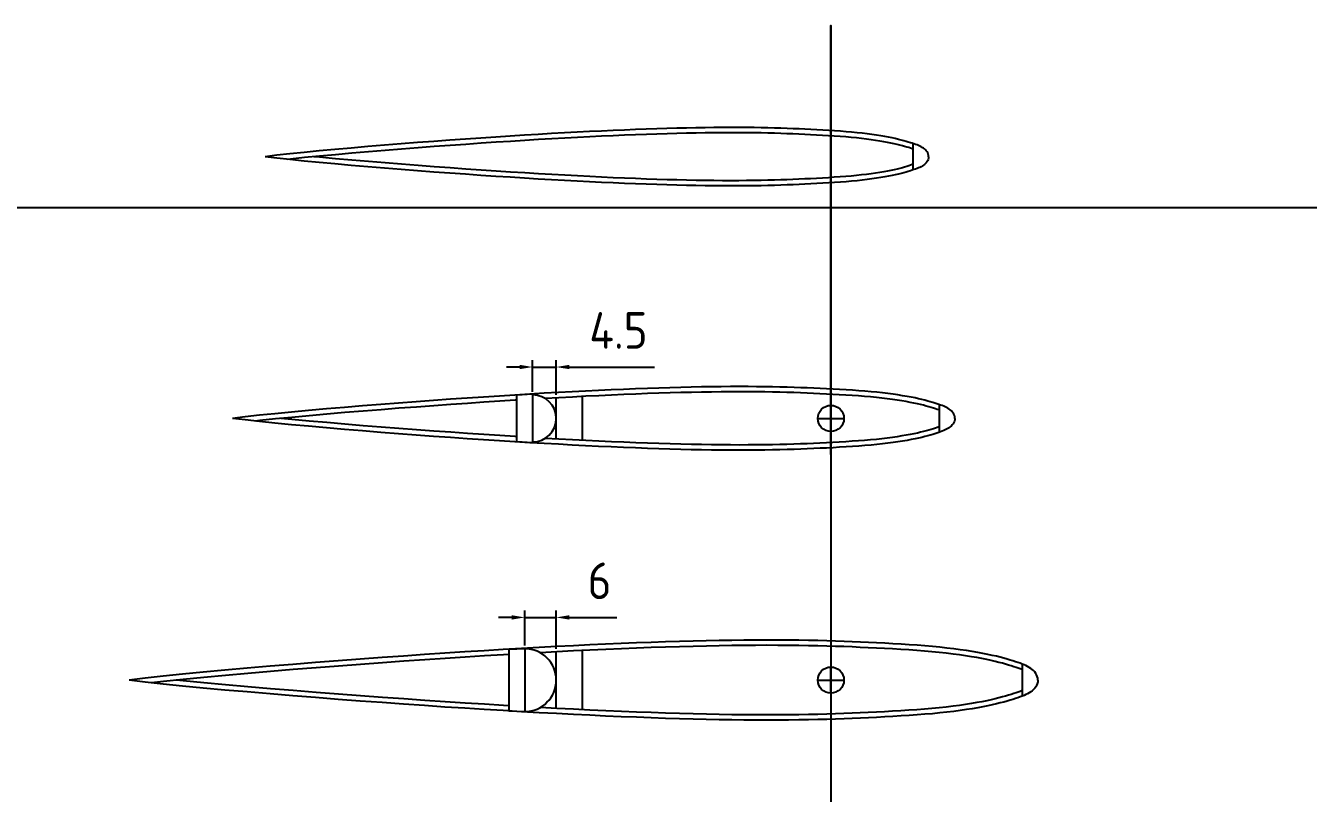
# Model space of a CAD drawing. Extents: x 426 to 4535, y 0 to 2050.
# Drawn here: x 1953.7 to 2198.7, y 828.4 to 975 of the extents above; entities that cross this region are included whole.
import ezdxf

# ---------------------------------------------------------------- set-up
doc = ezdxf.new("R2010")
doc.units = 0
doc.layers.get('0').update_dxf_attribs({"linetype": 'CONTINUOUS'})
doc.layers.get('DEFPOINTS').update_dxf_attribs({"linetype": 'CONTINUOUS'})
for name, color, linetype in [('DIM', 7, 'CONTINUOUS'), ('NERVSTAB', 83, 'CONTINUOUS'), ('PRINT', 9, 'CONTINUOUS')]:
    doc.layers.add(name, color=color, linetype=linetype)
doc.styles.get("Standard").update_dxf_attribs({"font": 'ISOCP', "height": 7})
doc.dimstyles.new('ISO-25', dxfattribs={"dimtxt": 7, "dimasz": 2.5, "dimexe": 1.3, "dimexo": 0.6, "dimgap": 1.5, "dimtad": 0, "dimtih": 1, "dimtoh": 1, "dimdec": 4, "dimtxsty": 'STANDARD', "dimcen": 2.5, "dimazin": 3, "dimtfac": 1, "dimtdec": 4, "dimtmove": 0, "dimatfit": 3, "dimtvp": 1, "dimtolj": 1, "dimtzin": 0})

# ---------------------------------------------------------------- blocks, each defined once
blk = doc.blocks.new('*D44')
at = {"color": 0, "linetype": 'BYBLOCK'}
for p, q in [((2049.04, 856.6), (2049.04, 863.28)), ((2055.04, 856), (2055.04, 863.28)), ((2046.54, 861.98), (2044.04, 861.98)), ((2049.04, 861.98), (2055.04, 861.98)), ((2057.54, 861.98), (2066.61, 861.98))]:
    blk.add_line(p, q, dxfattribs=at)
for points in [[(2046.54, 862.4), (2046.54, 861.56), (2049.04, 861.98)], [(2057.54, 862.4), (2057.54, 861.56), (2055.04, 861.98)]]:
    blk.add_solid(points, dxfattribs=at)
at = {"layer": 'DEFPOINTS', "color": 0, "linetype": 'BYBLOCK'}
for p in [(2055.04, 861.98), (2049.04, 856), (2055.04, 855.4)]:
    blk.add_point(p, dxfattribs=at)
at = {"color": 0, "linetype": 'BYBLOCK', "insert": (2063.32, 868.98), "char_height": 7, "attachment_point": 5}
blk.add_mtext('\\A1;6', dxfattribs=at)
blk = doc.blocks.new('*D45')
at = {"color": 0, "linetype": 'BYBLOCK'}
for p, q in [((2048.04, 909.82), (2045.54, 909.82)), ((2050.54, 905.1), (2050.54, 911.12)), ((2050.54, 909.82), (2055.04, 909.82)), ((2055.04, 904.52), (2055.04, 911.12)), ((2057.54, 909.82), (2073.83, 909.82))]:
    blk.add_line(p, q, dxfattribs=at)
for points in [[(2048.04, 910.24), (2048.04, 909.41), (2050.54, 909.82)], [(2057.54, 910.24), (2057.54, 909.41), (2055.04, 909.82)]]:
    blk.add_solid(points, dxfattribs=at)
at = {"layer": 'DEFPOINTS', "color": 0, "linetype": 'BYBLOCK'}
for p in [(2055.04, 909.82), (2050.54, 904.5), (2055.04, 903.92)]:
    blk.add_point(p, dxfattribs=at)
at = {"color": 0, "linetype": 'BYBLOCK', "insert": (2066.93, 916.82), "char_height": 7, "attachment_point": 5}
blk.add_mtext('\\A1;4.5', dxfattribs=at)

msp = doc.modelspace()

# ---------------------------------------------------------------- linework, layer by layer
at = {"layer": 'DIM', "linetype": 'CONTINUOUS'}
for p, q in [((2107.49996, 897.5), (2107.49996, 902.5)), ((2104.99996, 900), (2109.99996, 900)), ((2107.49996, 847.5), (2107.49996, 852.5)), ((2104.99996, 850), (2109.99996, 850))]:
    msp.add_line(p, q, dxfattribs=at)
at = {"layer": 'NERVSTAB'}
for points in [[(2107.49996, 900), (2107.49996, 893.07679), (2107.49996, 975.04453), (2107.49996, 681.68631)], [(2126.16866, 950), (2126.14869, 950.26022), (2126.09072, 950.50406), (2125.99877, 950.73186), (2125.87686, 950.94397), (2125.72903, 951.14074), (2125.5593, 951.3225), (2125.3717, 951.4896), (2125.17025, 951.64238), (2124.95798, 951.78155), (2124.73397, 951.90919), (2124.4963, 952.02776), (2124.24303, 952.13971), (2123.97226, 952.24749), (2123.68206, 952.35355), (2123.37051, 952.46034), (2123.03567, 952.57031), (2122.67544, 952.68538), (2122.28686, 952.80539), (2121.86678, 952.92964), (2121.41205, 953.05743), (2120.91951, 953.18808), (2120.38602, 953.32088), (2119.80842, 953.45514), (2119.18356, 953.59017), (2118.50906, 953.72521), (2117.78554, 953.85927), (2117.01441, 953.99129), (2116.19706, 954.12024), (2115.33491, 954.24506), (2114.42933, 954.36469), (2113.48174, 954.47808), (2112.49353, 954.5842), (2111.46686, 954.68226), (2110.40692, 954.77268), (2109.31967, 954.85615), (2108.21106, 954.93336), (2107.08703, 955.00499), (2105.95355, 955.07174), (2104.81655, 955.1343), (2103.68201, 955.19336), (2102.55347, 955.24943), (2101.42492, 955.30237), (2100.28797, 955.35181), (2099.13421, 955.39744), (2097.95524, 955.43891), (2096.74266, 955.47587), (2095.48806, 955.508), (2094.18304, 955.53496), (2092.82078, 955.55641), (2091.40075, 955.57199), (2089.924, 955.58136), (2088.39158, 955.58416), (2086.80454, 955.58005), (2085.16393, 955.56868), (2083.4708, 955.54968), (2081.7262, 955.52272), (2079.93088, 955.48749), (2078.08444, 955.44394), (2076.18618, 955.39208), (2074.2354, 955.3319), (2072.2314, 955.2634), (2070.17347, 955.18659), (2068.06092, 955.10147), (2065.89305, 955.00803), (2063.66875, 954.90622), (2061.38528, 954.79575), (2059.03948, 954.67628), (2056.6282, 954.54746), (2054.1483, 954.40895), (2051.59661, 954.26041), (2048.97, 954.10147), (2046.26531, 953.93181), (2043.48102, 953.75116), (2040.62215, 953.55961), (2037.69536, 953.35731), (2034.70728, 953.14443), (2031.66458, 952.92114), (2028.57391, 952.6876), (2025.44191, 952.44399), (2022.27525, 952.19045), (2019.08634, 951.92751), (2015.91072, 951.65703), (2012.78971, 951.38123), (2009.76461, 951.10232), (2006.87673, 950.82252), (2004.1674, 950.54405), (2001.67791, 950.2691), (1999.44958, 949.99991)], [(2123.16866, 951.47242), (2123.05236, 951.51228), (2122.72751, 951.61897), (2122.37574, 951.73134), (2121.99749, 951.84815), (2121.58968, 951.96878), (2121.14857, 952.09274), (2120.67053, 952.21954), (2120.15202, 952.34861), (2119.58959, 952.47935), (2118.97979, 952.61112), (2118.3198, 952.74325), (2117.61006, 952.87476), (2116.8521, 953.00453), (2116.0475, 953.13147), (2115.19778, 953.25448), (2114.30443, 953.3725), (2113.36894, 953.48445), (2112.3926, 953.58929), (2111.37682, 953.68631), (2110.32615, 953.77594), (2109.24666, 953.85881), (2108.14452, 953.93557), (2107.02584, 954.00686), (2105.89668, 954.07335), (2104.76309, 954.13573), (2103.6312, 954.19465), (2102.50523, 954.2506), (2101.37977, 954.30339), (2100.24649, 954.35267), (2099.09688, 954.39813), (2097.92243, 954.43944), (2096.71462, 954.47626), (2095.46493, 954.50827), (2094.16484, 954.53513), (2092.80742, 954.55649), (2091.39209, 954.57203), (2089.91991, 954.58137), (2088.39196, 954.58416), (2086.8093, 954.58006), (2085.17301, 954.56871), (2083.48414, 954.54977), (2081.74373, 954.52287), (2079.95248, 954.48772), (2078.10989, 954.44427), (2076.21526, 954.3925), (2074.2679, 954.33243), (2072.26713, 954.26404), (2070.21225, 954.18734), (2068.10259, 954.10233), (2065.93745, 954.00901), (2063.71577, 953.90732), (2061.43487, 953.79698), (2059.09158, 953.67764), (2056.68276, 953.54895), (2054.20524, 953.41058), (2051.65587, 953.26216), (2049.0315, 953.10337), (2046.32899, 952.93384), (2043.54682, 952.75333), (2040.69006, 952.56191), (2037.76537, 952.35976), (2034.77941, 952.14703), (2031.73885, 951.9239), (2028.65036, 951.69053), (2025.52059, 951.44708), (2022.35624, 951.19374), (2019.16986, 950.931), (2015.99717, 950.66077), (2012.87963, 950.38528), (2009.85873, 950.10676), (2006.97608, 949.82747), (2004.27341, 949.54967), (2003.79611, 949.49696)], [(2123.16866, 952.52663), (2123.16866, 947.47337)], [(2126.16866, 950), (2126.14869, 949.73978), (2126.09072, 949.49594), (2125.99877, 949.26814), (2125.87686, 949.05603), (2125.72903, 948.85926), (2125.5593, 948.6775), (2125.3717, 948.5104), (2125.17025, 948.35762), (2124.95798, 948.21845), (2124.73397, 948.09081), (2124.4963, 947.97224), (2124.24303, 947.86029), (2123.97226, 947.75251), (2123.68206, 947.64645), (2123.37051, 947.53966), (2123.03567, 947.42969), (2122.67544, 947.31462), (2122.28686, 947.19461), (2121.86678, 947.07036), (2121.41205, 946.94257), (2120.91951, 946.81192), (2120.38602, 946.67912), (2119.80842, 946.54486), (2119.18356, 946.40983), (2118.50906, 946.27479), (2117.78554, 946.14073), (2117.01441, 946.00871), (2116.19706, 945.87976), (2115.33491, 945.75494), (2114.42933, 945.63531), (2113.48174, 945.52192), (2112.49353, 945.4158), (2111.46686, 945.31774), (2110.40692, 945.22732), (2109.31967, 945.14385), (2108.21106, 945.06664), (2107.08703, 944.99501), (2105.95355, 944.92826), (2104.81655, 944.8657), (2103.68201, 944.80664), (2102.55347, 944.75057), (2101.42492, 944.69763), (2100.28797, 944.64819), (2099.13421, 944.60256), (2097.95524, 944.56109), (2096.74266, 944.52413), (2095.48806, 944.492), (2094.18304, 944.46504), (2092.82078, 944.44359), (2091.40075, 944.42801), (2089.924, 944.41864), (2088.39158, 944.41584), (2086.80454, 944.41995), (2085.16393, 944.43132), (2083.4708, 944.45032), (2081.7262, 944.47728), (2079.93088, 944.51251), (2078.08444, 944.55606), (2076.18618, 944.60792), (2074.2354, 944.6681), (2072.2314, 944.7366), (2070.17347, 944.81341), (2068.06092, 944.89853), (2065.89305, 944.99197), (2063.66875, 945.09378), (2061.38528, 945.20425), (2059.03948, 945.32372), (2056.6282, 945.45254), (2054.1483, 945.59105), (2051.59661, 945.73959), (2048.97, 945.89853), (2046.26531, 946.06819), (2043.48102, 946.24884), (2040.62215, 946.44039), (2037.69536, 946.64269), (2034.70728, 946.85557), (2031.66458, 947.07886), (2028.57391, 947.3124), (2025.44191, 947.55601), (2022.27525, 947.80955), (2019.08634, 948.07249), (2015.91072, 948.34297), (2012.78971, 948.61877), (2009.76461, 948.89768), (2006.87673, 949.17748), (2004.1674, 949.45595), (2001.67791, 949.7309), (1999.44958, 950.00009)], [(2123.16866, 948.52758), (2123.05236, 948.48772), (2122.72751, 948.38103), (2122.37574, 948.26866), (2121.99749, 948.15185), (2121.58968, 948.03122), (2121.14857, 947.90726), (2120.67053, 947.78046), (2120.15202, 947.65139), (2119.58959, 947.52065), (2118.97979, 947.38888), (2118.3198, 947.25675), (2117.61006, 947.12524), (2116.8521, 946.99547), (2116.0475, 946.86853), (2115.19778, 946.74552), (2114.30443, 946.6275), (2113.36894, 946.51555), (2112.3926, 946.41071), (2111.37682, 946.31369), (2110.32615, 946.22406), (2109.24666, 946.14119), (2108.14452, 946.06443), (2107.02584, 945.99314), (2105.89668, 945.92665), (2104.76309, 945.86427), (2103.6312, 945.80535), (2102.50523, 945.7494), (2101.37977, 945.69661), (2100.24649, 945.64733), (2099.09688, 945.60187), (2097.92243, 945.56056), (2096.71462, 945.52374), (2095.46493, 945.49173), (2094.16484, 945.46487), (2092.80742, 945.44351), (2091.39209, 945.42797), (2089.91991, 945.41863), (2088.39196, 945.41584), (2086.8093, 945.41994), (2085.17301, 945.43129), (2083.48414, 945.45023), (2081.74373, 945.47713), (2079.95248, 945.51228), (2078.10989, 945.55573), (2076.21526, 945.6075), (2074.2679, 945.66757), (2072.26713, 945.73596), (2070.21225, 945.81266), (2068.10259, 945.89767), (2065.93745, 945.99099), (2063.71577, 946.09268), (2061.43487, 946.20302), (2059.09158, 946.32236), (2056.68276, 946.45105), (2054.20524, 946.58942), (2051.65587, 946.73784), (2049.0315, 946.89663), (2046.32899, 947.06616), (2043.54682, 947.24667), (2040.69006, 947.43809), (2037.76537, 947.64024), (2034.77941, 947.85297), (2031.73885, 948.0761), (2028.65036, 948.30947), (2025.52059, 948.55292), (2022.35624, 948.80626), (2019.16986, 949.069), (2015.99717, 949.33923), (2012.87963, 949.61472), (2009.85873, 949.89324), (2008.75683, 950)], [(2131.17036, 900), (2131.14862, 900.28327), (2131.08552, 900.5487), (2130.98542, 900.79668), (2130.85272, 901.02758), (2130.6918, 901.24177), (2130.50704, 901.43963), (2130.30282, 901.62153), (2130.08352, 901.78785), (2129.85245, 901.93934), (2129.60861, 902.07829), (2129.34988, 902.20736), (2129.07419, 902.32923), (2128.77943, 902.44655), (2128.46353, 902.562), (2128.12438, 902.67825), (2127.75989, 902.79796), (2127.36775, 902.92322), (2126.94476, 903.05386), (2126.48747, 903.18911), (2125.99246, 903.32823), (2125.4563, 903.47044), (2124.87556, 903.61501), (2124.2468, 903.76116), (2123.5666, 903.90814), (2122.83236, 904.05514), (2122.04476, 904.20108), (2121.20533, 904.3448), (2120.31559, 904.48517), (2119.37707, 904.62104), (2118.39129, 904.75126), (2117.35978, 904.8747), (2116.28404, 904.99021), (2115.16644, 905.09697), (2114.01263, 905.1954), (2112.82908, 905.28626), (2111.62227, 905.3703), (2110.39869, 905.44827), (2109.16482, 905.52094), (2107.92712, 905.58904), (2106.69209, 905.65333), (2105.4636, 905.71437), (2104.2351, 905.77199), (2102.99745, 905.82582), (2101.7415, 905.87549), (2100.45811, 905.92062), (2099.13813, 905.96086), (2097.77241, 905.99584), (2096.35181, 906.02519), (2094.8689, 906.04853), (2093.3231, 906.0655), (2091.71555, 906.07569), (2090.04741, 906.07875), (2088.31981, 906.07427), (2086.53389, 906.06189), (2084.6908, 906.04121), (2082.79168, 906.01186), (2080.83735, 905.97351), (2078.82738, 905.92611), (2076.76099, 905.86965), (2074.63743, 905.80414), (2072.45594, 905.72958), (2070.21574, 905.64596), (2067.91609, 905.5533), (2065.55621, 905.45158), (2063.13491, 905.34076), (2060.64919, 905.2205), (2058.09562, 905.09045), (2055.47078, 904.95023), (2052.77123, 904.79945), (2049.99355, 904.63774), (2047.13431, 904.46474), (2044.19006, 904.28005), (2041.15917, 904.0834), (2038.0471, 903.87488), (2034.86108, 903.65466), (2031.60835, 903.42293), (2028.29616, 903.17986), (2024.93175, 902.92564), (2021.52236, 902.66045), (2018.07523, 902.38446), (2014.60388, 902.09823), (2011.147, 901.80379), (2007.74956, 901.50357), (2004.45653, 901.19996), (2001.31288, 900.89537), (1998.36358, 900.59223), (1995.6536, 900.29294), (1993.22791, 899.9999)], [(2128.17036, 901.60446), (2128.12974, 901.6193), (2127.80623, 901.73019), (2127.45172, 901.84662), (2127.06806, 901.96918), (2126.65539, 902.09662), (2126.21037, 902.22825), (2125.72898, 902.36353), (2125.20732, 902.50191), (2124.64156, 902.64274), (2124.02798, 902.78536), (2123.36283, 902.9291), (2122.6431, 903.07319), (2121.86928, 903.21657), (2121.04302, 903.35804), (2120.16603, 903.49639), (2119.23995, 903.63046), (2118.2664, 903.75907), (2117.24698, 903.88107), (2116.18311, 903.9953), (2115.0764, 904.10102), (2113.93185, 904.19865), (2112.75607, 904.28892), (2111.55574, 904.37251), (2110.3375, 904.45014), (2109.10795, 904.52255), (2107.87366, 904.59046), (2106.64129, 904.65462), (2105.41536, 904.71553), (2104.18995, 904.77301), (2102.95597, 904.82668), (2101.70417, 904.87618), (2100.4253, 904.92116), (2099.11009, 904.96125), (2097.74928, 904.99611), (2096.33361, 905.02535), (2094.85554, 905.04862), (2093.31444, 905.06553), (2091.71147, 905.0757), (2090.04779, 905.07875), (2088.32457, 905.07428), (2086.54297, 905.06193), (2084.70414, 905.0413), (2082.80922, 905.01201), (2080.85895, 904.97374), (2078.85282, 904.92643), (2076.79007, 904.87007), (2074.66993, 904.80467), (2072.49167, 904.73021), (2070.25452, 904.64671), (2067.95775, 904.55416), (2065.6006, 904.45257), (2063.18193, 904.34186), (2060.69878, 904.22173), (2058.14773, 904.09181), (2055.52534, 903.95172), (2052.93838, 903.80723)], [(2060.03942, 895.81185), (2060.03942, 904.18815)], [(2047.53942, 903.48742), (2047.19581, 903.46663), (2044.25374, 903.28208), (2041.22497, 903.08557), (2038.115, 902.87718), (2034.93109, 902.65711), (2031.68048, 902.42553), (2028.37043, 902.18262), (2025.0082, 901.92857), (2021.60104, 901.66355), (2018.15622, 901.38774), (2014.6874, 901.10172), (2011.23345, 900.80754), (2007.83948, 900.50761), (2004.55066, 900.20439), (2001.41222, 899.90032), (1998.46959, 899.59786), (1997.556, 899.49696)], [(2055.03942, 896.07542), (2055.03942, 903.92458)], [(2128.17036, 902.66249), (2128.17036, 897.33751)], [(2131.17036, 900), (2131.14862, 899.71673), (2131.08552, 899.4513), (2130.98542, 899.20332), (2130.85272, 898.97242), (2130.6918, 898.75823), (2130.50704, 898.56037), (2130.30282, 898.37847), (2130.08352, 898.21215), (2129.85245, 898.06066), (2129.60861, 897.92171), (2129.34988, 897.79264), (2129.07419, 897.67077), (2128.77943, 897.55345), (2128.46353, 897.438), (2128.12438, 897.32175), (2127.75989, 897.20204), (2127.36775, 897.07678), (2126.94476, 896.94614), (2126.48747, 896.81089), (2125.99246, 896.67177), (2125.4563, 896.52956), (2124.87556, 896.38499), (2124.2468, 896.23884), (2123.5666, 896.09186), (2122.83236, 895.94486), (2122.04476, 895.79892), (2121.20533, 895.6552), (2120.31559, 895.51483), (2119.37707, 895.37896), (2118.39129, 895.24874), (2117.35978, 895.1253), (2116.28404, 895.00979), (2115.16644, 894.90303), (2114.01263, 894.8046), (2112.82908, 894.71374), (2111.62227, 894.6297), (2110.39869, 894.55173), (2109.16482, 894.47906), (2107.92712, 894.41096), (2106.69209, 894.34667), (2105.4636, 894.28563), (2104.2351, 894.22801), (2102.99745, 894.17418), (2101.7415, 894.12451), (2100.45811, 894.07938), (2099.13813, 894.03914), (2097.77241, 894.00416), (2096.35181, 893.97481), (2094.8689, 893.95147), (2093.3231, 893.9345), (2091.71555, 893.92431), (2090.04741, 893.92125), (2088.31981, 893.92573), (2086.53389, 893.93811), (2084.6908, 893.95879), (2082.79168, 893.98814), (2080.83735, 894.02649), (2078.82738, 894.07389), (2076.76099, 894.13035), (2074.63743, 894.19586), (2072.45594, 894.27042), (2070.21574, 894.35404), (2067.91609, 894.4467), (2065.55621, 894.54842), (2063.13491, 894.65924), (2060.64919, 894.7795), (2058.09562, 894.90955), (2055.47078, 895.04977), (2052.77123, 895.20055), (2049.99355, 895.36226), (2047.13431, 895.53526), (2044.19006, 895.71995), (2041.15917, 895.9166), (2038.0471, 896.12512), (2034.86108, 896.34534), (2031.60835, 896.57707), (2028.29616, 896.82014), (2024.93175, 897.07436), (2021.52236, 897.33955), (2018.07523, 897.61554), (2014.60388, 897.90177), (2011.147, 898.19621), (2007.74956, 898.49643), (2004.45653, 898.80004), (2001.31288, 899.10463), (1998.36358, 899.40777), (1995.6536, 899.70706), (1993.22791, 900.0001)], [(2047.53942, 896.51258), (2047.19581, 896.53337), (2044.25374, 896.71792), (2041.22497, 896.91443), (2038.115, 897.12282), (2034.93109, 897.34289), (2031.68048, 897.57447), (2028.37043, 897.81738), (2025.0082, 898.07143), (2021.60104, 898.33645), (2018.15622, 898.61226), (2014.6874, 898.89828), (2011.23345, 899.19246), (2007.83948, 899.49239), (2004.55066, 899.79561), (2002.44108, 900)], [(2128.17036, 898.39554), (2128.12974, 898.3807), (2127.80623, 898.26981), (2127.45172, 898.15338), (2127.06806, 898.03082), (2126.65539, 897.90338), (2126.21037, 897.77175), (2125.72898, 897.63647), (2125.20732, 897.49809), (2124.64156, 897.35726), (2124.02798, 897.21464), (2123.36283, 897.0709), (2122.6431, 896.92681), (2121.86928, 896.78343), (2121.04302, 896.64196), (2120.16603, 896.50361), (2119.23995, 896.36954), (2118.2664, 896.24093), (2117.24698, 896.11893), (2116.18311, 896.0047), (2115.0764, 895.89898), (2113.93185, 895.80135), (2112.75607, 895.71108), (2111.55574, 895.62749), (2110.3375, 895.54986), (2109.10795, 895.47745), (2107.87366, 895.40954), (2106.64129, 895.34538), (2105.41536, 895.28447), (2104.18995, 895.22699), (2102.95597, 895.17332), (2101.70417, 895.12382), (2100.4253, 895.07884), (2099.11009, 895.03875), (2097.74928, 895.00389), (2096.33361, 894.97465), (2094.85554, 894.95138), (2093.31444, 894.93447), (2091.71147, 894.9243), (2090.04779, 894.92125), (2088.32457, 894.92572), (2086.54297, 894.93807), (2084.70414, 894.9587), (2082.80922, 894.98799), (2080.85895, 895.02626), (2078.85282, 895.07357), (2076.79007, 895.12993), (2074.66993, 895.19533), (2072.49167, 895.26979), (2070.25452, 895.35329), (2067.95775, 895.44584), (2065.6006, 895.54743), (2063.18193, 895.65814), (2060.69878, 895.77827), (2058.14773, 895.90819), (2055.52534, 896.04828), (2052.93838, 896.19277)], [(2147.03286, 850), (2147.00551, 850.35636), (2146.92613, 850.69028), (2146.8002, 851.00225), (2146.63326, 851.29273), (2146.43081, 851.56219), (2146.19838, 851.8111), (2145.94146, 852.03994), (2145.66558, 852.24917), (2145.37489, 852.43975), (2145.06812, 852.61456), (2144.74263, 852.77694), (2144.3958, 852.93025), (2144.02499, 853.07785), (2143.62757, 853.22309), (2143.20091, 853.36933), (2142.74237, 853.51993), (2142.24905, 853.67752), (2141.7169, 853.84187), (2141.14162, 854.01202), (2140.51888, 854.18703), (2139.84437, 854.36594), (2139.11378, 854.5478), (2138.32278, 854.73167), (2137.46707, 854.91658), (2136.54336, 855.10151), (2135.55253, 855.2851), (2134.4965, 855.46591), (2133.37718, 855.6425), (2132.19649, 855.81343), (2130.95635, 855.97726), (2129.65866, 856.13255), (2128.30535, 856.27787), (2126.89937, 856.41216), (2125.44783, 856.53599), (2123.95888, 856.6503), (2122.44068, 856.75602), (2120.90137, 856.85412), (2119.34911, 856.94553), (2117.79205, 857.0312), (2116.23834, 857.11208), (2114.69285, 857.18888), (2113.14735, 857.26137), (2111.59035, 857.32909), (2110.01032, 857.39157), (2108.39577, 857.44835), (2106.73518, 857.49898), (2105.01706, 857.54298), (2103.2299, 857.5799), (2101.36434, 857.60927), (2099.41967, 857.63061), (2097.39732, 857.64344), (2095.29874, 857.64728), (2093.12536, 857.64165), (2090.87861, 857.62607), (2088.55994, 857.60005), (2086.17078, 857.56313), (2083.71217, 857.51489), (2081.18355, 857.45525), (2078.58396, 857.38423), (2075.91245, 857.30181), (2073.16805, 857.20801), (2070.3498, 857.10282), (2067.45676, 856.98624), (2064.48795, 856.85828), (2061.44186, 856.71886), (2058.31474, 856.56758), (2055.10226, 856.40397), (2051.80012, 856.22756), (2048.404, 856.03788), (2044.90958, 855.83445), (2041.31254, 855.6168), (2037.60858, 855.38445), (2033.79561, 855.13706), (2029.88051, 854.87473), (2025.87239, 854.59769), (2021.78034, 854.30616), (2017.6135, 854.00038), (2013.38095, 853.68056), (2009.09181, 853.34694), (2004.7552, 852.99973), (2000.38812, 852.63964), (1996.03924, 852.26924), (1991.76515, 851.89154), (1987.6224, 851.50959), (1983.66758, 851.12641), (1979.95725, 850.74505), (1976.548, 850.36852), (1973.4964, 849.99987)], [(2144.03286, 851.99734), (2144.0086, 852.00806), (2143.66837, 852.14349), (2143.29379, 852.28039), (2142.88276, 852.42127), (2142.4342, 852.56859), (2141.94935, 852.72347), (2141.42753, 852.88463), (2140.86452, 853.05115), (2140.2554, 853.22233), (2139.59539, 853.3974), (2138.87978, 853.57554), (2138.10395, 853.75587), (2137.26329, 853.93754), (2136.3541, 854.11956), (2135.37705, 854.3006), (2134.33419, 854.47915), (2133.22762, 854.65372), (2132.05936, 854.82285), (2130.83145, 854.98507), (2129.54586, 855.13891), (2128.20442, 855.28295), (2126.80932, 855.41621), (2125.36705, 855.53925), (2123.88587, 855.65296), (2122.37414, 855.75824), (2120.84018, 855.85599), (2119.29225, 855.94715), (2117.73859, 856.03263), (2116.18753, 856.11337), (2114.64461, 856.19004), (2113.1022, 856.26239), (2111.54886, 856.32994), (2109.97299, 856.39226), (2108.36296, 856.44889), (2106.70715, 856.49937), (2104.99394, 856.54325), (2103.2117, 856.58006), (2101.35098, 856.60935), (2099.41101, 856.63064), (2097.39324, 856.64344), (2095.29912, 856.64728), (2093.13012, 856.64166), (2090.88769, 856.62611), (2088.57327, 856.60014), (2086.18831, 856.56328), (2083.73376, 856.51512), (2081.20899, 856.45558), (2078.61303, 856.38465), (2075.94494, 856.30234), (2073.20378, 856.20865), (2070.38858, 856.10357), (2067.49842, 855.98711), (2064.53234, 855.85927), (2061.48888, 855.71996), (2058.36433, 855.56881), (2055.15437, 855.40533), (2051.97067, 855.23525)], [(2055.03942, 844.60081), (2055.03942, 855.39919)], [(2060.03942, 844.35016), (2060.03942, 855.64984)], [(2046.03942, 854.89853), (2044.96883, 854.8362), (2041.37404, 854.61869), (2037.67226, 854.38648), (2033.86141, 854.13923), (2029.94842, 853.87704), (2025.9424, 853.60014), (2021.85247, 853.30877), (2017.68776, 853.00314), (2013.4574, 852.68349), (2009.17049, 852.35003), (2004.83619, 852.00302), (2000.47164, 851.64314), (1996.12569, 851.27298), (1991.85506, 850.89559), (1987.71652, 850.51402), (1983.76692, 850.13135), (1980.06327, 849.75068), (1977.76599, 849.49696)], [(2144.03286, 853.07472), (2144.03286, 846.92528)], [(2147.03286, 850), (2147.00551, 849.64364), (2146.92613, 849.30972), (2146.8002, 848.99775), (2146.63326, 848.70727), (2146.43081, 848.43781), (2146.19838, 848.1889), (2145.94146, 847.96006), (2145.66558, 847.75083), (2145.37489, 847.56025), (2145.06812, 847.38544), (2144.74263, 847.22306), (2144.3958, 847.06975), (2144.02499, 846.92215), (2143.62757, 846.77691), (2143.20091, 846.63067), (2142.74237, 846.48007), (2142.24905, 846.32248), (2141.7169, 846.15813), (2141.14162, 845.98798), (2140.51888, 845.81297), (2139.84437, 845.63406), (2139.11378, 845.4522), (2138.32278, 845.26833), (2137.46707, 845.08342), (2136.54336, 844.89849), (2135.55253, 844.7149), (2134.4965, 844.53409), (2133.37718, 844.3575), (2132.19649, 844.18657), (2130.95635, 844.02274), (2129.65866, 843.86745), (2128.30535, 843.72213), (2126.89937, 843.58784), (2125.44783, 843.46401), (2123.95888, 843.3497), (2122.44068, 843.24398), (2120.90137, 843.14588), (2119.34911, 843.05447), (2117.79205, 842.9688), (2116.23834, 842.88792), (2114.69285, 842.81112), (2113.14735, 842.73863), (2111.59035, 842.67091), (2110.01032, 842.60843), (2108.39577, 842.55165), (2106.73518, 842.50102), (2105.01706, 842.45702), (2103.2299, 842.4201), (2101.36434, 842.39073), (2099.41967, 842.36939), (2097.39732, 842.35656), (2095.29874, 842.35272), (2093.12536, 842.35835), (2090.87861, 842.37393), (2088.55994, 842.39995), (2086.17078, 842.43687), (2083.71217, 842.48511), (2081.18355, 842.54475), (2078.58396, 842.61577), (2075.91245, 842.69819), (2073.16805, 842.79199), (2070.3498, 842.89718), (2067.45676, 843.01376), (2064.48795, 843.14172), (2061.44186, 843.28114), (2058.31474, 843.43242), (2055.10226, 843.59603), (2051.80012, 843.77244), (2048.404, 843.96212), (2044.90958, 844.16555), (2041.31254, 844.3832), (2037.60858, 844.61555), (2033.79561, 844.86294), (2029.88051, 845.12527), (2025.87239, 845.40231), (2021.78034, 845.69384), (2017.6135, 845.99962), (2013.38095, 846.31944), (2009.09181, 846.65306), (2004.7552, 847.00027), (2000.38812, 847.36036), (1996.03924, 847.73076), (1991.76515, 848.10846), (1987.6224, 848.49041), (1983.66758, 848.87359), (1979.95725, 849.25495), (1976.548, 849.63148), (1973.4964, 850.00013)], [(2046.03942, 845.10147), (2044.96883, 845.1638), (2041.37404, 845.38131), (2037.67226, 845.61352), (2033.86141, 845.86077), (2029.94842, 846.12296), (2025.9424, 846.39986), (2021.85247, 846.69123), (2017.68776, 846.99686), (2013.4574, 847.31651), (2009.17049, 847.64997), (2004.83619, 847.99698), (2000.47164, 848.35686), (1996.12569, 848.72702), (1991.85506, 849.10441), (1987.71652, 849.48598), (1983.76692, 849.86865), (1982.48896, 850)], [(2144.03286, 848.00266), (2144.0086, 847.99194), (2143.66837, 847.85651), (2143.29379, 847.71961), (2142.88276, 847.57873), (2142.4342, 847.43141), (2141.94935, 847.27653), (2141.42753, 847.11537), (2140.86452, 846.94885), (2140.2554, 846.77767), (2139.59539, 846.6026), (2138.87978, 846.42446), (2138.10395, 846.24413), (2137.26329, 846.06246), (2136.3541, 845.88044), (2135.37705, 845.6994), (2134.33419, 845.52085), (2133.22762, 845.34628), (2132.05936, 845.17715), (2130.83145, 845.01493), (2129.54586, 844.86109), (2128.20442, 844.71705), (2126.80932, 844.58379), (2125.36705, 844.46075), (2123.88587, 844.34704), (2122.37414, 844.24176), (2120.84018, 844.14401), (2119.29225, 844.05285), (2117.73859, 843.96737), (2116.18753, 843.88663), (2114.64461, 843.80996), (2113.1022, 843.73761), (2111.54886, 843.67006), (2109.97299, 843.60774), (2108.36296, 843.55111), (2106.70715, 843.50063), (2104.99394, 843.45675), (2103.2117, 843.41994), (2101.35098, 843.39065), (2099.41101, 843.36936), (2097.39324, 843.35656), (2095.29912, 843.35272), (2093.13012, 843.35834), (2090.88769, 843.37389), (2088.57327, 843.39986), (2086.18831, 843.43672), (2083.73376, 843.48488), (2081.20899, 843.54442), (2078.61303, 843.61535), (2075.94494, 843.69766), (2073.20378, 843.79135), (2070.38858, 843.89643), (2067.49842, 844.01289), (2064.53234, 844.14073), (2061.48888, 844.28004), (2058.36433, 844.43119), (2055.15437, 844.59467), (2051.97067, 844.76475)]]:
    msp.add_lwpolyline(points, dxfattribs=at)
for points in [[(2047.53942, 895.51075), (2047.53942, 904.48925), (2050.53942, 904.66952), (2050.53942, 895.33048)], [(2046.03942, 844.09978), (2046.03942, 855.90022), (2049.03942, 856.07337), (2049.03942, 843.92663)]]:
    msp.add_lwpolyline(points, close=True, dxfattribs=at)
for centre in [(2107.49996, 900), (2107.49996, 850)]:
    msp.add_circle(centre, 2.5, dxfattribs=at)
for centre, radius in [((2050.53942, 900), 4.5), ((2049.03942, 850), 6)]:
    msp.add_arc(centre, radius, 270, 90, dxfattribs=at)
at = {"layer": 'PRINT'}
msp.add_line((426.34318, 940.32172), (3276.34318, 940.32172), dxfattribs=at)

# ---------------------------------------------------------------- dimensions: what is measured, and where the dimension line sits
at = {"layer": 'DIM'}
for base, p1, p2, picture, middle in [((2055.03942, 909.82249), (2050.53942, 904.5), (2055.03942, 903.92458), '*D45', (2066.9344, 916.82249)), ((2055.03942, 861.98123), (2049.03942, 856), (2055.03942, 855.39919), '*D44', (2063.32249, 868.98123))]:
    dim = msp.add_linear_dim(base=base, p1=p1, p2=p2, dimstyle='ISO-25', dxfattribs=at)
    dim.commit()
    dim.dimension.update_dxf_attribs({"geometry": picture, "text_midpoint": middle})

doc.saveas('drawing.dxf')
